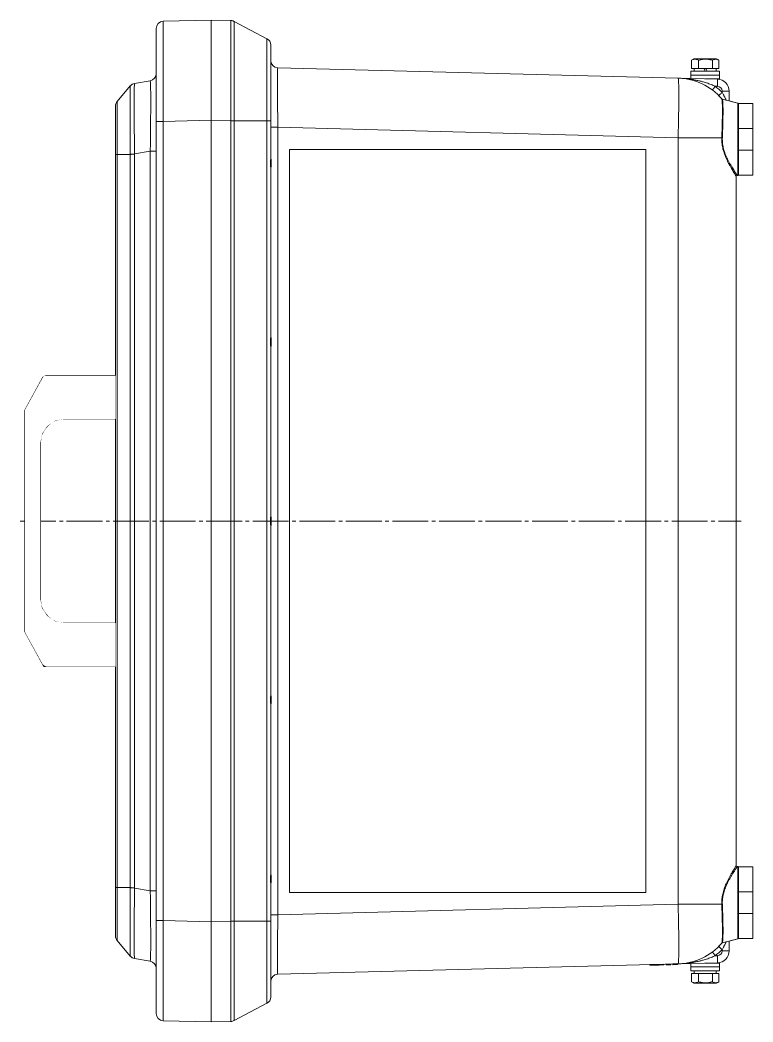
# Model space of a CAD drawing. Header units: millimetres. Extents: x -922 to 949, y -705 to 942.
# Drawn here: x -578.4 to -271.4, y -210 to 210 of the extents above; entities that cross this region are included whole.
import ezdxf

# ---------------------------------------------------------------- set-up
doc = ezdxf.new("R2010")
doc.units = ezdxf.units.MM
for name, pattern in [('K5LT_AUXILIARY', [0]), ('K5LT_AXLED', [19.5, 15, -1.5, 1.5, -1.5]), ('K5LT_THIN', [0])]:
    doc.linetypes.add(name, pattern=pattern)

# ---------------------------------------------------------------- blocks, each defined once
blk = doc.blocks.new('U6')
at = {"color": 232, "linetype": 'K5LT_AUXILIARY', "lineweight": 18, "true_color": 0xc52b79}
for p, q in [((-465.48, 155.72), (-465.48, -155.75)), ((-316.33, 155.72), (-465.48, 155.72)), ((-316.33, -155.75), (-316.33, 155.72)), ((-316.33, -155.75), (-465.48, -155.75))]:
    blk.add_line(p, q, dxfattribs=at)
blk = doc.blocks.new('U5')
at = {"color": 7, "linetype": 'K5LT_THIN', "lineweight": 18}
for p, q in [((-498.4, 210), (-518.48, 209.47)), ((-498.4, 210), (-498.4, 168.01)), ((-498.4, 168.01), (-498.4, 210)), ((-498.4, 210), (-490.1, 209.78)), ((-521.4, 167.49), (-521.4, 206.48)), ((-488.78, 209.44), (-475.01, 202.19)), ((-473.4, 199.53), (-473.4, 193.03)), ((-473.4, 199.53), (-473.4, 167.74)), ((-297.09, 193.19), (-296.15, 193.74)), ((-286.65, 193.74), (-296.15, 193.74)), ((-285.71, 193.19), (-286.65, 193.74)), ((-473.4, 193.03), (-473.4, 174.85)), ((-470.48, 190.03), (-302.75, 185.64)), ((-297.18, 189.74), (-297.18, 193.15)), ((-297.18, 189.74), (-294.16, 189.74)), ((-296.05, 189.74), (-296.05, 188.54)), ((-294.16, 189.74), (-294.16, 193.15)), ((-294.16, 189.74), (-288.39, 189.74)), ((-291.01, 189.49), (-291.86, 189.49)), ((-288.39, 189.74), (-288.39, 193.15)), ((-288.39, 189.74), (-285.63, 189.74)), ((-286.75, 189.74), (-286.75, 188.54)), ((-285.63, 189.74), (-285.63, 193.15)), ((-302.75, 185.64), (-286.27, 185.21)), ((-302.35, 185.62), (-302.36, 185.63)), ((-302.35, 185.62), (-302.36, 185.63)), ((-302.33, 185.62), (-302.33, 185.62)), ((-302.33, 185.62), (-302.33, 185.62)), ((-297.4, 188.54), (-297.4, 186.94)), ((-291.25, 188.54), (-297.4, 188.54)), ((-291.25, 186.94), (-297.4, 186.94)), ((-291.25, 186.94), (-297.4, 186.94)), ((-297.4, 186.94), (-297.4, 185.5)), ((-285.4, 188.54), (-291.25, 188.54)), ((-285.4, 186.94), (-291.25, 186.94)), ((-285.4, 186.94), (-291.25, 186.94)), ((-285.4, 185.34), (-291.22, 185.34)), ((-288.95, 185.34), (-288.95, 185.28)), ((-288.4, 185.34), (-288.4, 185.26)), ((-285.4, 188.54), (-285.4, 186.94)), ((-285.4, 186.94), (-285.4, 185.34)), ((-537.7, 175.84), (-532.21, 182.38)), ((-532.21, 182.38), (-532.64, 181.87)), ((-532.21, 182.38), (-532.21, 182.38)), ((-532.21, 182.38), (-532.21, 182.38)), ((-532.21, 182.38), (-532.21, 182.38)), ((-523.88, 184.56), (-530.44, 183.41)), ((-287.24, 182.23), (-286.27, 182.21)), ((-284.47, 176.97), (-284.46, 176.96)), ((-284.47, 176.97), (-284.46, 176.96)), ((-284.47, 176.97), (-284.47, 176.97)), ((-284.47, 176.97), (-284.47, 176.97)), ((-284.47, 176.97), (-284.46, 176.96)), ((-284.33, 180.21), (-284.33, 179.7)), ((-284.33, 180.21), (-281.4, 180.21)), ((-284.23, 176.83), (-277.78, 175.1)), ((-284.23, 176.83), (-284.22, 176.81)), ((-281.4, 180.21), (-281.4, 176.07)), ((-538.4, 153.61), (-538.4, 173.91)), ((-537.7, 175.84), (-537.7, 175.84)), ((-281.4, 176.07), (-277.78, 175.1)), ((-277.78, 175.1), (-277.78, 144.9)), ((-277.4, 175), (-277.4, 164.5)), ((-277.4, 175), (-271.4, 175)), ((-271.4, 175), (-271.4, 164.5)), ((-498.4, 168.01), (-518.48, 167.49)), ((-498.4, -168.01), (-498.4, 168.01)), ((-498.4, 168.01), (-498.4, -168.01)), ((-498.4, 168.01), (-490.1, 167.8)), ((-518.48, 167.49), (-521.4, 167.49)), ((-521.4, -167.49), (-521.4, 167.49)), ((-518.48, -167.49), (-518.48, 167.49)), ((-490.1, 167.8), (-490.1, -167.8)), ((-488.78, 167.78), (-488.78, -167.78)), ((-475.01, 167.78), (-488.78, 167.78)), ((-475.01, 167.78), (-475.01, -167.78)), ((-473.4, 167.74), (-473.4, 152.25)), ((-473.4, 165.04), (-470.48, 165.04)), ((-470.48, 165.04), (-302.75, 160.65)), ((-470.48, 165.04), (-470.48, -165.04)), ((-277.4, 164.5), (-271.4, 164.5)), ((-277.4, 164.5), (-277.4, 155.5)), ((-271.4, 155.5), (-271.4, 164.5)), ((-284.47, 160.65), (-302.75, 160.65)), ((-302.75, 160.65), (-302.75, -160.65)), ((-277.4, 155.5), (-271.4, 155.5)), ((-277.4, 155.5), (-277.4, 145)), ((-271.4, 155.5), (-271.4, 145)), ((-538.4, -153.61), (-538.4, 153.61)), ((-532.21, 153.67), (-537.7, 153.67)), ((-537.7, 153.67), (-537.7, 153.67)), ((-537.7, -153.67), (-537.7, 153.67)), ((-532.21, -153.67), (-532.21, 153.67)), ((-523.88, 155.02), (-530.44, 153.86)), ((-530.44, -153.86), (-530.44, 153.86)), ((-521.4, 155.02), (-523.88, 155.02)), ((-523.88, -155.02), (-523.88, 155.02)), ((-473.4, 154.19), (-473.4, 152.95)), ((-473.4, 147.75), (-473.4, 77.25)), ((-473.4, 147.05), (-473.4, 145.81)), ((-278.4, 144.36), (-278.4, -144.36)), ((-278.4, 144.35), (-278.4, 144.36)), ((-278.4, 144.35), (-278.4, 144.36)), ((-278.03, 144.83), (-277.78, 144.9)), ((-278.03, 144.83), (-277.78, 144.9)), ((-278.03, 144.84), (-278.03, 144.83)), ((-277.4, 145), (-271.4, 145)), ((-473.4, 79.19), (-473.4, 77.95)), ((-473.4, 72.75), (-473.4, 2.25)), ((-473.4, 72.05), (-473.4, 70.81)), ((-568.97, 59.97), (-576.4, 46.48)), ((-567.22, 59), (-574.4, 45.97)), ((-567.22, 59), (-568.97, 59.97)), ((-567.22, 61), (-567.22, 59)), ((-538.4, 61), (-567.22, 61)), ((-538.4, 59), (-567.22, 59)), ((-538.4, 61), (-538.4, 59)), ((-538.4, 44.79), (-538.4, 59)), ((-576.4, 46.48), (-574.4, 45.97)), ((-576.4, 46.48), (-576.4, -46.48)), ((-574.4, 45.97), (-574.4, -45.97)), ((-559.9, 42.79), (-559.9, 44.79)), ((-559.9, 44.79), (-538.4, 44.79)), ((-559.9, 42.79), (-538.4, 42.79)), ((-538.4, 44.79), (-538.4, 42.79)), ((-571.9, -32.79), (-571.9, 32.79)), ((-569.9, 32.79), (-571.9, 32.79)), ((-569.9, -32.79), (-569.9, 32.79)), ((-473.4, 4.19), (-473.4, 2.95)), ((-473.4, -2.25), (-473.4, -72.75)), ((-473.4, -2.95), (-473.4, -4.19)), ((-569.9, -32.79), (-571.9, -32.79)), ((-576.4, -46.48), (-574.4, -45.97)), ((-574.4, -45.97), (-567.22, -59)), ((-538.4, -42.79), (-559.9, -42.79)), ((-559.9, -42.79), (-559.9, -44.79)), ((-538.4, -44.79), (-559.9, -44.79)), ((-538.4, -42.79), (-538.4, -44.79)), ((-538.4, -59), (-538.4, -44.79)), ((-576.4, -46.48), (-568.4, -61)), ((-568.4, -61), (-567.22, -59)), ((-568.4, -61), (-538.4, -61)), ((-567.22, -59), (-538.4, -59)), ((-538.4, -59), (-538.4, -61)), ((-473.4, -70.81), (-473.4, -72.05)), ((-473.4, -77.25), (-473.4, -147.75)), ((-473.4, -77.95), (-473.4, -79.19)), ((-473.4, -145.81), (-473.4, -147.05)), ((-278.4, -144.36), (-278.4, -144.35)), ((-278.4, -144.36), (-278.4, -144.35)), ((-278.03, -144.83), (-277.78, -144.9)), ((-278.03, -144.83), (-277.78, -144.9)), ((-278.03, -144.83), (-278.03, -144.84)), ((-277.78, -144.9), (-277.78, -175.1)), ((-277.4, -145), (-277.4, -155.5)), ((-277.4, -145), (-271.4, -145)), ((-271.4, -145), (-271.4, -155.5)), ((-538.4, -173.91), (-538.4, -153.61)), ((-537.7, -153.67), (-532.21, -153.67)), ((-537.7, -153.67), (-537.7, -153.67)), ((-523.88, -155.02), (-530.44, -153.86)), ((-521.4, -155.02), (-523.88, -155.02)), ((-473.4, -152.25), (-473.4, -167.71)), ((-473.4, -152.95), (-473.4, -154.19)), ((-277.4, -155.5), (-271.4, -155.5)), ((-277.4, -155.5), (-277.4, -164.5)), ((-271.4, -164.5), (-271.4, -155.5)), ((-470.48, -165.04), (-302.75, -160.65)), ((-302.75, -160.65), (-284.47, -160.65)), ((-521.4, -206.48), (-521.4, -167.49)), ((-521.4, -167.49), (-518.48, -167.49)), ((-498.4, -168.01), (-518.48, -167.49)), ((-498.4, -168.01), (-490.1, -167.8)), ((-488.78, -167.78), (-475.01, -167.78)), ((-473.4, -165.04), (-470.48, -165.04)), ((-473.4, -167.71), (-473.4, -199.53)), ((-277.4, -164.5), (-271.4, -164.5)), ((-277.4, -164.5), (-277.4, -175)), ((-271.4, -164.5), (-271.4, -175)), ((-498.4, -168.01), (-498.4, -210)), ((-498.4, -210), (-498.4, -168.01)), ((-532.21, -182.38), (-537.7, -175.84)), ((-537.7, -175.84), (-537.7, -175.84)), ((-473.4, -174.85), (-473.4, -193.03)), ((-284.23, -176.83), (-277.78, -175.1)), ((-281.4, -176.07), (-277.78, -175.1)), ((-281.4, -176.07), (-281.4, -180.21)), ((-277.4, -175), (-271.4, -175)), ((-284.33, -179.7), (-284.33, -180.21)), ((-284.33, -180.21), (-281.4, -180.21)), ((-284.22, -176.81), (-284.23, -176.83)), ((-523.88, -184.56), (-530.44, -183.41)), ((-287.24, -182.23), (-286.27, -182.21)), ((-470.48, -190.03), (-302.75, -185.64)), ((-310.76, -185.85), (-314.65, -185.95)), ((-314.65, -185.95), (-314.64, -186.25)), ((-310.75, -186.15), (-314.64, -186.25)), ((-308.76, -185.8), (-310.76, -185.85)), ((-310.76, -185.85), (-310.75, -186.15)), ((-308.75, -186.1), (-310.75, -186.15)), ((-308.76, -185.8), (-308.75, -186.1)), ((-305.76, -185.72), (-307.76, -185.77)), ((-307.76, -185.77), (-307.75, -186.07)), ((-305.75, -186.02), (-307.75, -186.07)), ((-305.76, -185.72), (-305.75, -186.02)), ((-302.96, -185.64), (-304.96, -185.7)), ((-304.96, -185.7), (-304.95, -186)), ((-302.95, -185.94), (-304.95, -186)), ((-302.96, -185.64), (-302.95, -185.94)), ((-302.75, -185.64), (-286.27, -185.21)), ((-302.35, -185.62), (-302.36, -185.63)), ((-302.35, -185.62), (-302.36, -185.63)), ((-302.33, -185.62), (-302.33, -185.62)), ((-302.33, -185.62), (-302.33, -185.62)), ((-297.4, -186.94), (-297.4, -185.5)), ((-297.4, -188.54), (-297.4, -186.94)), ((-297.4, -186.94), (-285.4, -186.94)), ((-297.4, -186.94), (-285.4, -186.94)), ((-297.4, -188.54), (-285.4, -188.54)), ((-296.05, -189.74), (-296.05, -188.54)), ((-291.4, -185.34), (-285.4, -185.34)), ((-288.95, -185.34), (-288.95, -185.28)), ((-288.4, -185.34), (-288.4, -185.26)), ((-286.75, -189.74), (-286.75, -188.54)), ((-285.4, -186.94), (-285.4, -185.34)), ((-285.4, -188.54), (-285.4, -186.94)), ((-473.4, -193.03), (-473.4, -199.53)), ((-472.61, -191), (-472.61, -191)), ((-472.61, -191), (-472.61, -191)), ((-472.61, -191), (-472.61, -191)), ((-472.61, -191), (-472.61, -191)), ((-294.16, -189.74), (-297.18, -189.74)), ((-297.18, -189.74), (-297.18, -193.15)), ((-297.09, -193.2), (-296.15, -193.74)), ((-288.39, -189.74), (-294.16, -189.74)), ((-294.16, -189.74), (-294.16, -193.15)), ((-288.39, -189.74), (-288.39, -193.15)), ((-285.63, -189.74), (-288.39, -189.74)), ((-285.71, -193.2), (-286.65, -193.74)), ((-285.63, -189.74), (-285.63, -193.15)), ((-296.15, -193.74), (-286.65, -193.74)), ((-475.01, -202.19), (-488.78, -209.44)), ((-498.4, -210), (-518.48, -209.47)), ((-498.4, -210), (-490.1, -209.78))]:
    blk.add_line(p, q, dxfattribs=at)
at = {"color": 30, "linetype": 'K5LT_AXLED', "lineweight": 18, "true_color": 0xff8000}
blk.add_line((-578.4, 0), (-276.4, 0), dxfattribs=at)
at = {"color": 7, "linetype": 'K5LT_THIN', "lineweight": 18}
for centre, radius, start, end in [((-518.4, 206.48), 3, 91.5, 180), ((-490.18, 206.78), 3, 62.2396, 88.5), ((-490.18, 206.78), 3, 62.2376, 79.1691), ((-476.4, 199.53), 3, 0, 62.2396), ((-476.4, 199.53), 3, 0, 12.5892), ((-470.4, 193.03), 3, 180, 268.5), ((-470.4, 193.03), 3, 180.0009, 268.4991), ((-470.4, 193.03), 3, 180, 187.6274), ((-294.77, 189.16), 4.66, 120.0079, 121.1812), ((-288.04, 189.16), 4.66, 58.8188, 59.9921), ((-524.4, 187.52), 3, 280, 0), ((-303.4, 160.65), 25, 40.7638, 88.5), ((-303.4, 160.65), 25, 87.5389, 88.5), ((-286.4, 180.21), 5, 0, 88.5), ((-529.91, 180.45), 3, 100, 140), ((-529.91, 180.45), 3, 114.6811, 140.0234), ((-529.91, 180.45), 3, 139.9947, 140.0209), ((-303.46, 160.65), 27, 44.8828, 53.0816), ((-286.33, 180.21), 2, 0, 88.5), ((-284.1, 177.31), 0.5, 220.8106, 255), ((-535.4, 173.91), 3, 140, 180), ((-277.9, 174.62), 0.5, 0, 75), ((-277.9, 174.62), 0.5, 0, 75), ((-277.9, 144.35), 0.5, 105, 180), ((-277.9, 145.38), 0.5, 285, 0), ((-277.9, 145.38), 0.5, 285, 0), ((-567.22, 59), 2, 90, 151.1435), ((-559.9, 32.79), 12, 90, 180), ((-559.9, 32.79), 10, 90, 180), ((-559.9, -32.79), 12, 180, 270), ((-559.9, -32.79), 10, 180, 270), ((-277.9, -144.35), 0.5, 180, 255), ((-277.9, -145.38), 0.5, 0, 75), ((-277.9, -145.38), 0.5, 0, 75), ((-535.4, -173.91), 3, 180, 220), ((-277.9, -174.62), 0.5, 285, 0), ((-277.9, -174.62), 0.5, 285, 0), ((-303.4, -160.65), 25, 271.5, 319.2362), ((-303.46, -160.65), 27, 306.9184, 315.1172), ((-286.4, -180.21), 5, 271.5, 0), ((-286.33, -180.21), 2, 271.5, 0), ((-284.1, -177.31), 0.5, 105, 139.1894), ((-529.91, -180.45), 3, 220, 260), ((-529.91, -180.45), 3, 219.9791, 245.0186), ((-529.91, -180.45), 3, 220.0034, 245.0189), ((-524.4, -187.52), 3, 0, 80), ((-303.4, -160.65), 25, 272.3902, 272.4611), ((-470.4, -193.03), 3, 91.4991, 180.0009), ((-470.4, -193.03), 3, 91.5, 180), ((-470.4, -193.03), 3, 91.5009, 176.1232), ((-470.4, -193.03), 3, 156.0509, 180), ((-294.77, -189.17), 4.66, 238.8188, 239.9921), ((-288.04, -189.17), 4.66, 300.0079, 301.1812), ((-476.4, -199.53), 3, 297.7604, 0), ((-476.4, -199.53), 3, 347.4108, 0), ((-518.4, -206.48), 3, 180, 268.5), ((-490.18, -206.78), 3, 271.5, 297.7604), ((-490.18, -206.78), 3, 297.7278, 297.7604)]:
    blk.add_arc(centre, radius, start, end, dxfattribs=at)
for centre, major_axis, ratio, start_param, end_param in [((-518.4, 167.46), (0.08, -42.01), 0.001868, 3.141638, 4.711749), ((-470.4, 165.02), (0.08, -25.01), 0.003137, 3.141501, 4.711612), ((-291.4, 187.91), (4.65, -12.78), 0.008414, -4.666275, -4.571875), ((-291.4, 190.36), (3.05, -8.38), 0.008414, 1.347823, 1.492723), ((-291.4, 190.36), (4.65, -12.78), 0.008414, 1.424159, 1.51856), ((-303.4, 160.65), (0.65, 24.99), 0.026168, 4.713074, 6.283185), ((-286.35, 182.21), (0.08, 3), 0.026168, 4.713074, 6.283185), ((-524.4, 154.01), (-0.52, -30.55), 0.016488, 1.604154, 3.144792), ((-277.9, 144.36), (-0.5, 0), 0.999145, 4.974188, 6.283185), ((-277.9, 144.36), (-0.5, 0), 0.999145, 6.283171, 6.283185), ((-277.9, -144.36), (-0.5, 0), 0.999145, 0, 0.000015), ((-277.9, -144.36), (-0.5, 0), 0.999145, 0, 0.000015), ((-277.9, -144.36), (-0.5, 0), 0.999145, 0.000015, 1.308997), ((-524.4, -154.01), (-0.52, 30.55), 0.016488, 3.138394, 4.679032), ((-303.4, -160.65), (-0.65, 24.99), 0.026168, 3.141593, 4.711704), ((-518.4, -167.46), (0.08, 42.01), 0.001868, 1.571436, 3.141547), ((-470.4, -165.02), (0.08, 25.01), 0.003137, 1.571574, 3.141683), ((-286.35, -182.21), (-0.08, 3), 0.026168, 3.141593, 4.711704)]:
    blk.add_ellipse(centre, major_axis=major_axis, ratio=ratio, start_param=start_param, end_param=end_param, dxfattribs=at)
for points, knots in [([(-490.1, 209.78), (-490.1, 209.78), (-490.1, 209.53), (-490.09, 208.53), (-490.09, 207.09), (-490.09, 205.22), (-490.09, 202.86), (-490.09, 200.06), (-490.09, 196.86), (-490.09, 193.31), (-490.09, 189.44), (-490.09, 185.3), (-490.09, 180.97), (-490.09, 176.55), (-490.1, 172.15), (-490.1, 169.23), (-490.1, 167.8)], [0, 0, 0, 0, 1.491154, 2.790701, 3.944874, 5.127546, 6.3426, 7.54272, 8.745978, 9.948088, 11.150935, 12.352946, 13.563126, 14.740931, 15.889423, 17, 17, 17, 17]), ([(-488.78, 209.44), (-488.78, 209.44), (-488.78, 209.2), (-488.78, 208.23), (-488.78, 206.83), (-488.78, 205), (-488.78, 202.68), (-488.78, 199.91), (-488.78, 196.77), (-488.78, 193.27), (-488.78, 189.45), (-488.78, 185.36), (-488.78, 181.08), (-488.78, 176.68), (-488.78, 172.25), (-488.78, 169.26), (-488.78, 167.78)], [0, 0, 0, 0, 1.464793, 2.743647, 3.89252, 5.073023, 6.29356, 7.491446, 8.69167, 9.889752, 11.090578, 12.293108, 13.504145, 14.672355, 15.841216, 17, 17, 17, 17]), ([(-475.01, 202.19), (-475.01, 202.18), (-475, 202.16), (-475, 202.13), (-475, 202.1), (-475, 202.06), (-475, 202.02), (-475, 201.98), (-475, 201.92), (-475, 201.86), (-475, 201.78), (-475, 201.67), (-475, 201.51), (-475, 201.26), (-474.99, 200.85), (-474.99, 200.22), (-474.99, 199.33), (-474.99, 198.29), (-474.99, 197.13), (-474.99, 195.75), (-474.98, 193.97), (-474.98, 191.7), (-474.98, 189.07), (-474.99, 186.24), (-474.99, 183.38), (-474.99, 180.59), (-474.99, 178), (-475, 175.66), (-475, 173.59), (-475, 171.7), (-475, 170.06), (-475, 168.73), (-475.01, 168.03), (-475.01, 167.78)], [0, 0, 0, 0, 0.368594, 0.768672, 1.178826, 1.578789, 1.922383, 2.222305, 2.508038, 2.794273, 3.122063, 3.524345, 4.060564, 4.784624, 5.774502, 7.185203, 8.771067, 10.358214, 11.750948, 13.221495, 15.111085, 17.262068, 19.551159, 21.7191, 23.833627, 25.774483, 27.513445, 29.045691, 30.352102, 31.525287, 32.641233, 33.497006, 34, 34, 34, 34]), ([(-294.16, 193.15), (-294.36, 193.26), (-294.65, 193.39), (-295.02, 193.51), (-295.24, 193.56), (-295.43, 193.58), (-295.62, 193.59), (-295.82, 193.59), (-296.04, 193.57), (-296.31, 193.51), (-296.69, 193.39), (-296.98, 193.25), (-297.18, 193.15)], [0, 0, 0, 0, 2.66649, 3.810425, 4.700444, 5.503844, 6.294351, 7.038845, 8.091005, 9.12096, 10.454936, 13, 13, 13, 13]), ([(-288.39, 193.15), (-288.64, 193.22), (-289.03, 193.32), (-289.59, 193.44), (-290.03, 193.51), (-290.45, 193.56), (-290.82, 193.58), (-291.17, 193.59), (-291.51, 193.59), (-291.88, 193.57), (-292.35, 193.53), (-293.13, 193.42), (-293.75, 193.27), (-294.16, 193.15)], [0, 0, 0, 0, 1.896477, 2.871604, 4.103535, 5.062016, 5.927217, 6.778532, 7.580294, 8.339144, 9.455768, 10.905857, 14, 14, 14, 14]), ([(-285.71, 193.19), (-285.85, 193.27), (-286.09, 193.39), (-286.39, 193.5), (-286.6, 193.55), (-286.77, 193.58), (-286.93, 193.59), (-287.12, 193.59), (-287.32, 193.57), (-287.56, 193.52), (-287.92, 193.4), (-288.2, 193.26), (-288.39, 193.15)], [0, 0, 0, 0, 2.06608, 3.469145, 4.386236, 5.164667, 5.945062, 6.692878, 7.771513, 8.841334, 10.250222, 13, 13, 13, 13]), ([(-287.24, 182.23), (-287.5, 182.36), (-288.07, 182.6), (-288.94, 182.96), (-289.88, 183.31), (-290.87, 183.65), (-291.96, 183.99), (-293.17, 184.32), (-294.52, 184.65), (-296.01, 184.95), (-297.64, 185.22), (-299.35, 185.43), (-301.07, 185.57), (-302.2, 185.62), (-302.75, 185.64)], [0, 0, 0, 0, 0.821923, 1.73424, 2.635546, 3.636758, 4.658643, 5.856767, 7.146175, 8.568204, 10.124771, 11.792836, 13.436605, 15, 15, 15, 15]), ([(-532.21, 153.67), (-532.22, 154.86), (-532.22, 157.09), (-532.23, 160.2), (-532.23, 163.03), (-532.24, 165.76), (-532.24, 168.44), (-532.25, 170.98), (-532.25, 173.32), (-532.25, 175.43), (-532.25, 177.3), (-532.24, 178.91), (-532.24, 180.24), (-532.23, 181.27), (-532.22, 181.95), (-532.22, 182.3), (-532.22, 182.38), (-532.21, 182.38)], [0, 0, 0, 0, 1.423587, 2.664843, 3.780862, 4.951854, 6.175091, 7.398696, 8.614383, 9.825092, 11.037852, 12.259813, 13.495425, 14.735997, 15.967804, 17.056992, 18, 18, 18, 18]), ([(-530.44, 153.86), (-530.45, 155.16), (-530.48, 157.6), (-530.52, 161), (-530.55, 164.05), (-530.58, 166.92), (-530.6, 169.69), (-530.61, 172.28), (-530.61, 174.65), (-530.61, 176.78), (-530.6, 178.65), (-530.58, 180.24), (-530.56, 181.49), (-530.53, 182.39), (-530.5, 182.98), (-530.47, 183.33), (-530.45, 183.41), (-530.44, 183.41)], [0, 0, 0, 0, 1.516428, 2.838508, 4.015016, 5.22216, 6.462243, 7.686767, 8.910863, 10.133431, 11.357322, 12.583781, 13.811572, 14.946786, 15.991193, 16.978671, 18, 18, 18, 18]), ([(-288.39, 180.63), (-288.39, 180.64), (-288.38, 180.65), (-288.34, 180.72), (-288.28, 180.8), (-288.2, 180.92), (-288.1, 181.06), (-287.99, 181.22), (-287.86, 181.4), (-287.62, 181.72), (-287.4, 182.01), (-287.24, 182.23)], [0, 0, 0, 0, 1.327806, 2.482877, 3.512832, 4.57362, 5.668807, 6.734251, 7.797318, 8.82664, 12, 12, 12, 12]), ([(-285.69, 178.29), (-285.69, 178.29), (-285.68, 178.31), (-285.63, 178.36), (-285.56, 178.44), (-285.47, 178.54), (-285.35, 178.66), (-285.21, 178.81), (-285.06, 178.96), (-284.91, 179.11), (-284.77, 179.26), (-284.64, 179.38), (-284.54, 179.49), (-284.46, 179.57), (-284.39, 179.64), (-284.35, 179.68), (-284.33, 179.7)], [0, 0, 0, 0, 1.879559, 3.515198, 4.973376, 6.471575, 8.012526, 9.516331, 11.003952, 12.354765, 13.582207, 14.582968, 15.391102, 16.020273, 16.528625, 17, 17, 17, 17]), ([(-284.47, 176.97), (-284.44, 176.93), (-284.38, 176.77), (-284.32, 176.3), (-284.27, 175.67), (-284.23, 174.88), (-284.21, 173.89), (-284.19, 172.72), (-284.19, 171.39), (-284.21, 169.92), (-284.23, 168.34), (-284.27, 166.65), (-284.32, 164.86), (-284.37, 163.13), (-284.43, 161.7), (-284.46, 160.93), (-284.47, 160.65)], [0, 0, 0, 0, 1.502916, 2.824233, 4.008633, 5.228313, 6.507694, 7.766496, 9.036986, 10.300091, 11.5828, 12.836954, 14.090942, 15.442102, 16.425958, 17, 17, 17, 17]), ([(-284.33, 179.7), (-284.22, 179.53), (-284.03, 179.2), (-283.77, 178.73), (-283.54, 178.29), (-283.32, 177.86), (-283.1, 177.41), (-282.91, 176.99), (-282.76, 176.65), (-282.68, 176.47), (-282.65, 176.41)], [0, 0, 0, 0, 1.79575, 3.358002, 4.753847, 6.173688, 7.617526, 9.208218, 10.335709, 11, 11, 11, 11]), ([(-284.22, 176.81), (-284.19, 176.78), (-284.13, 176.62), (-284.06, 176.14), (-284.01, 175.49), (-283.98, 174.68), (-283.95, 173.67), (-283.94, 172.51), (-283.94, 171.18), (-283.95, 169.72), (-283.98, 168.14), (-284.02, 166.47), (-284.07, 164.69), (-284.12, 163), (-284.18, 161.63), (-284.21, 160.9), (-284.22, 160.63)], [0, 0, 0, 0, 1.518383, 2.885391, 4.094631, 5.35122, 6.608408, 7.873357, 9.137197, 10.402368, 11.667748, 12.934854, 14.180524, 15.518806, 16.451018, 17, 17, 17, 17]), ([(-537.7, 153.67), (-537.7, 153.85), (-537.71, 154.19), (-537.71, 154.66), (-537.71, 155.07), (-537.71, 155.45), (-537.72, 155.86), (-537.72, 156.41), (-537.72, 157.14), (-537.73, 158.09), (-537.74, 159.35), (-537.75, 160.95), (-537.75, 162.86), (-537.76, 164.89), (-537.77, 166.88), (-537.77, 168.71), (-537.77, 170.34), (-537.76, 171.73), (-537.76, 173.16), (-537.75, 174.16), (-537.74, 174.81), (-537.73, 175.11), (-537.73, 175.32), (-537.72, 175.47), (-537.72, 175.58), (-537.71, 175.66), (-537.71, 175.72), (-537.71, 175.75), (-537.71, 175.77), (-537.71, 175.79), (-537.71, 175.81), (-537.7, 175.82), (-537.7, 175.83), (-537.7, 175.84), (-537.7, 175.84)], [0, 0, 0, 0, 0.556191, 1.048313, 1.469277, 1.819084, 2.198976, 2.745507, 3.498164, 4.471514, 5.738565, 7.467692, 9.640751, 12.072437, 14.540559, 17.012503, 19.450467, 21.803086, 23.999517, 27.6914, 29.105041, 30.203713, 31.083081, 31.820697, 32.530077, 33.088739, 33.540831, 33.848126, 34.108788, 34.322818, 34.523531, 34.735244, 34.897733, 35, 35, 35, 35]), ([(-490.1, 167.8), (-489.84, 167.79), (-489.47, 167.79), (-489.04, 167.78), (-488.86, 167.78), (-488.78, 167.78)], [0, 0, 0, 0, 3.438848, 4.772181, 6, 6, 6, 6]), ([(-473.4, 167.74), (-473.4, 167.75), (-473.43, 167.75), (-473.52, 167.76), (-473.65, 167.76), (-473.82, 167.77), (-474.03, 167.77), (-474.29, 167.77), (-474.56, 167.78), (-474.81, 167.78), (-474.95, 167.78), (-475.01, 167.78)], [0, 0, 0, 0, 1.71828, 3.216869, 4.554146, 5.926715, 7.335472, 8.734057, 10.178376, 11.271031, 12, 12, 12, 12]), ([(-284.47, 160.65), (-284.47, 160.58), (-284.48, 160.45), (-284.48, 160.24), (-284.48, 160), (-284.48, 159.63), (-284.46, 159.12), (-284.41, 158.46), (-284.32, 157.71), (-284.18, 156.84), (-283.96, 155.88), (-283.66, 154.81), (-283.29, 153.71), (-282.86, 152.61), (-282.38, 151.53), (-281.85, 150.44), (-281.29, 149.36), (-280.71, 148.31), (-280.15, 147.34), (-279.64, 146.5), (-279.22, 145.8), (-278.88, 145.25), (-278.64, 144.84), (-278.49, 144.57), (-278.42, 144.42), (-278.4, 144.37), (-278.4, 144.36)], [0, 0, 0, 0, 0.209026, 0.404381, 0.626958, 0.95758, 1.509706, 2.180834, 2.989785, 3.824706, 4.913167, 6.097588, 7.420784, 8.740658, 10.148119, 11.654539, 13.269392, 15.001032, 16.778154, 18.537727, 20.233023, 21.848073, 23.399071, 24.866431, 26.062244, 27, 27, 27, 27]), ([(-284.47, 160.65), (-284.45, 160.65), (-284.4, 160.64), (-284.32, 160.63), (-284.26, 160.63), (-284.22, 160.63)], [0, 0, 0, 0, 1.906994, 3.720983, 6, 6, 6, 6]), ([(-284.22, 160.63), (-284.24, 160.21), (-284.24, 159.38), (-284.13, 158.17), (-283.95, 157.03), (-283.69, 155.93), (-283.37, 154.86), (-282.97, 153.77), (-282.52, 152.69), (-282.01, 151.6), (-281.46, 150.54), (-280.86, 149.47), (-280.27, 148.47), (-279.7, 147.55), (-279.2, 146.76), (-278.79, 146.11), (-278.47, 145.61), (-278.23, 145.24), (-278.09, 145), (-278.04, 144.89), (-278.03, 144.85), (-278.03, 144.84)], [0, 0, 0, 0, 1.070157, 2.111342, 3.111611, 4.058481, 5.090293, 6.123562, 7.292925, 8.4389, 9.734586, 11.067538, 12.510262, 13.962947, 15.392255, 16.752755, 18.056442, 19.278287, 20.55599, 21.447008, 22, 22, 22, 22]), ([(-538.4, 153.61), (-538.4, 153.62), (-538.38, 153.63), (-538.29, 153.64), (-538.16, 153.65), (-538, 153.66), (-537.85, 153.67), (-537.74, 153.67), (-537.7, 153.67)], [0, 0, 0, 0, 2.013996, 3.765734, 5.328952, 6.906768, 8.15503, 9, 9, 9, 9]), ([(-530.44, 153.86), (-530.59, 153.85), (-530.88, 153.82), (-531.27, 153.78), (-531.6, 153.75), (-531.87, 153.72), (-532.08, 153.69), (-532.18, 153.68), (-532.21, 153.67)], [0, 0, 0, 0, 2.050391, 3.818228, 5.394999, 7.03845, 8.270614, 9, 9, 9, 9]), ([(-473.4, 147.75), (-473.4, 147.92), (-473.41, 148.19), (-473.43, 148.58), (-473.45, 148.87), (-473.46, 149.16), (-473.47, 149.48), (-473.48, 149.83), (-473.48, 150.15), (-473.47, 150.43), (-473.46, 150.7), (-473.45, 150.98), (-473.44, 151.3), (-473.42, 151.7), (-473.41, 152.02), (-473.4, 152.21), (-473.4, 152.25)], [0, 0, 0, 0, 2.108199, 3.359709, 4.5222, 5.327045, 6.575945, 8.004182, 9.107834, 9.952687, 11.042236, 12.021504, 13.0645, 14.641634, 16.537448, 17, 17, 17, 17]), ([(-473.4, 147.05), (-473.4, 147.19), (-473.39, 147.42), (-473.36, 147.72), (-473.32, 147.99), (-473.28, 148.3), (-473.23, 148.67), (-473.2, 148.97), (-473.18, 149.23), (-473.16, 149.46), (-473.15, 149.68), (-473.15, 149.89), (-473.15, 150.12), (-473.15, 150.38), (-473.17, 150.64), (-473.19, 150.93), (-473.22, 151.21), (-473.26, 151.57), (-473.31, 151.9), (-473.36, 152.28), (-473.39, 152.62), (-473.4, 152.86), (-473.4, 152.95)], [0, 0, 0, 0, 2.06967, 3.231299, 3.834951, 5.432249, 6.876322, 7.948502, 8.749311, 9.62765, 10.41982, 11.11999, 11.811377, 12.833562, 13.839852, 14.618015, 15.83911, 16.93823, 18.637568, 19.6233, 21.588593, 23, 23, 23, 23]), ([(-473.4, 72.75), (-473.4, 72.92), (-473.41, 73.19), (-473.43, 73.58), (-473.45, 73.87), (-473.46, 74.16), (-473.47, 74.48), (-473.48, 74.83), (-473.48, 75.15), (-473.47, 75.43), (-473.46, 75.7), (-473.45, 75.98), (-473.44, 76.3), (-473.42, 76.7), (-473.41, 77.02), (-473.4, 77.21), (-473.4, 77.25)], [0, 0, 0, 0, 2.108199, 3.359709, 4.5222, 5.327045, 6.575945, 8.004182, 9.107834, 9.952687, 11.042236, 12.021504, 13.0645, 14.641634, 16.537448, 17, 17, 17, 17]), ([(-473.4, 72.05), (-473.4, 72.19), (-473.39, 72.42), (-473.36, 72.72), (-473.32, 72.99), (-473.28, 73.3), (-473.23, 73.67), (-473.2, 73.97), (-473.18, 74.23), (-473.16, 74.46), (-473.15, 74.68), (-473.15, 74.89), (-473.15, 75.12), (-473.15, 75.38), (-473.17, 75.64), (-473.19, 75.93), (-473.22, 76.21), (-473.26, 76.57), (-473.31, 76.9), (-473.36, 77.28), (-473.39, 77.62), (-473.4, 77.86), (-473.4, 77.95)], [0, 0, 0, 0, 2.06967, 3.231299, 3.834951, 5.432249, 6.876322, 7.948502, 8.749311, 9.62765, 10.41982, 11.11999, 11.811377, 12.833562, 13.839852, 14.618015, 15.83911, 16.93823, 18.637568, 19.6233, 21.588593, 23, 23, 23, 23]), ([(-473.4, -2.25), (-473.4, -2.08), (-473.41, -1.81), (-473.43, -1.42), (-473.45, -1.13), (-473.46, -0.84), (-473.47, -0.52), (-473.48, -0.17), (-473.48, 0.15), (-473.47, 0.43), (-473.46, 0.7), (-473.45, 0.98), (-473.44, 1.3), (-473.42, 1.7), (-473.41, 2.02), (-473.4, 2.21), (-473.4, 2.25)], [0, 0, 0, 0, 2.108199, 3.359709, 4.5222, 5.327045, 6.575945, 8.004182, 9.107834, 9.952687, 11.042236, 12.021504, 13.0645, 14.641634, 16.537448, 17, 17, 17, 17]), ([(-473.4, -2.95), (-473.4, -2.81), (-473.39, -2.58), (-473.36, -2.28), (-473.32, -2.01), (-473.28, -1.7), (-473.23, -1.33), (-473.2, -1.03), (-473.18, -0.77), (-473.16, -0.54), (-473.15, -0.32), (-473.15, -0.11), (-473.15, 0.12), (-473.15, 0.38), (-473.17, 0.64), (-473.19, 0.93), (-473.22, 1.21), (-473.26, 1.57), (-473.31, 1.9), (-473.36, 2.28), (-473.39, 2.62), (-473.4, 2.86), (-473.4, 2.95)], [0, 0, 0, 0, 2.06967, 3.231299, 3.834951, 5.432249, 6.876322, 7.948502, 8.749311, 9.62765, 10.41982, 11.11999, 11.811377, 12.833562, 13.839852, 14.618015, 15.83911, 16.93823, 18.637568, 19.6233, 21.588593, 23, 23, 23, 23]), ([(-473.4, -77.25), (-473.4, -77.08), (-473.41, -76.81), (-473.43, -76.42), (-473.45, -76.13), (-473.46, -75.84), (-473.47, -75.52), (-473.48, -75.17), (-473.48, -74.85), (-473.47, -74.57), (-473.46, -74.3), (-473.45, -74.02), (-473.44, -73.7), (-473.42, -73.3), (-473.41, -72.98), (-473.4, -72.79), (-473.4, -72.75)], [0, 0, 0, 0, 2.108199, 3.359709, 4.5222, 5.327045, 6.575945, 8.004182, 9.107834, 9.952687, 11.042236, 12.021504, 13.0645, 14.641634, 16.537448, 17, 17, 17, 17]), ([(-473.4, -77.95), (-473.4, -77.81), (-473.39, -77.58), (-473.36, -77.28), (-473.32, -77.01), (-473.28, -76.7), (-473.23, -76.33), (-473.2, -76.03), (-473.18, -75.77), (-473.16, -75.54), (-473.15, -75.32), (-473.15, -75.11), (-473.15, -74.88), (-473.15, -74.62), (-473.17, -74.36), (-473.19, -74.07), (-473.22, -73.79), (-473.26, -73.43), (-473.31, -73.1), (-473.36, -72.72), (-473.39, -72.38), (-473.4, -72.14), (-473.4, -72.05)], [0, 0, 0, 0, 2.06967, 3.231299, 3.834951, 5.432249, 6.876322, 7.948502, 8.749311, 9.62765, 10.41982, 11.11999, 11.811377, 12.833562, 13.839852, 14.618015, 15.83911, 16.93823, 18.637568, 19.6233, 21.588593, 23, 23, 23, 23]), ([(-278.4, -144.36), (-278.4, -144.39), (-278.46, -144.52), (-278.67, -144.9), (-278.98, -145.42), (-279.37, -146.05), (-279.83, -146.81), (-280.35, -147.7), (-280.93, -148.71), (-281.52, -149.8), (-282.09, -150.91), (-282.6, -152.01), (-283.05, -153.09), (-283.45, -154.18), (-283.8, -155.26), (-284.07, -156.34), (-284.27, -157.35), (-284.4, -158.27), (-284.46, -159.06), (-284.48, -159.68), (-284.48, -160.12), (-284.48, -160.39), (-284.47, -160.55), (-284.47, -160.62), (-284.47, -160.65)], [0, 0, 0, 0, 1.89646, 3.675512, 5.337156, 6.880927, 8.456231, 10.077873, 11.725447, 13.337663, 14.840352, 16.20386, 17.457481, 18.641585, 19.807869, 20.917055, 21.914607, 22.799349, 23.555519, 24.158638, 24.556762, 24.79557, 24.926002, 25, 25, 25, 25]), ([(-278.03, -144.84), (-278.03, -144.87), (-278.07, -144.97), (-278.24, -145.24), (-278.47, -145.62), (-278.78, -146.11), (-279.19, -146.73), (-279.68, -147.51), (-280.24, -148.42), (-280.84, -149.43), (-281.44, -150.5), (-281.99, -151.58), (-282.5, -152.65), (-282.94, -153.7), (-283.32, -154.74), (-283.65, -155.78), (-283.9, -156.83), (-284.08, -157.84), (-284.19, -158.8), (-284.24, -159.72), (-284.23, -160.33), (-284.22, -160.63)], [0, 0, 0, 0, 1.480965, 2.775866, 3.96075, 5.214266, 6.566778, 7.965007, 9.416227, 10.867978, 12.235126, 13.517809, 14.695053, 15.786242, 16.791375, 17.786432, 18.741633, 19.649662, 20.444127, 21.225134, 22, 22, 22, 22]), ([(-473.4, -152.25), (-473.4, -152.08), (-473.41, -151.81), (-473.43, -151.42), (-473.45, -151.13), (-473.46, -150.84), (-473.47, -150.52), (-473.48, -150.17), (-473.48, -149.85), (-473.47, -149.57), (-473.46, -149.3), (-473.45, -149.02), (-473.44, -148.7), (-473.42, -148.3), (-473.41, -147.98), (-473.4, -147.79), (-473.4, -147.75)], [0, 0, 0, 0, 2.108199, 3.359709, 4.5222, 5.327045, 6.575945, 8.004182, 9.107834, 9.952687, 11.042236, 12.021504, 13.0645, 14.641634, 16.537448, 17, 17, 17, 17]), ([(-473.4, -152.95), (-473.4, -152.81), (-473.39, -152.58), (-473.36, -152.28), (-473.32, -152.01), (-473.28, -151.7), (-473.23, -151.33), (-473.2, -151.03), (-473.18, -150.77), (-473.16, -150.54), (-473.15, -150.32), (-473.15, -150.11), (-473.15, -149.88), (-473.15, -149.62), (-473.17, -149.36), (-473.19, -149.07), (-473.22, -148.79), (-473.26, -148.43), (-473.31, -148.1), (-473.36, -147.72), (-473.39, -147.38), (-473.4, -147.14), (-473.4, -147.05)], [0, 0, 0, 0, 2.06967, 3.231299, 3.834951, 5.432249, 6.876322, 7.948502, 8.749311, 9.62765, 10.41982, 11.11999, 11.811377, 12.833562, 13.839852, 14.618015, 15.83911, 16.93823, 18.637568, 19.6233, 21.588593, 23, 23, 23, 23]), ([(-538.4, -153.61), (-538.4, -153.62), (-538.38, -153.63), (-538.29, -153.64), (-538.16, -153.65), (-538, -153.66), (-537.85, -153.67), (-537.74, -153.67), (-537.7, -153.67)], [0, 0, 0, 0, 2.014128, 3.765935, 5.329089, 6.906622, 8.154815, 9, 9, 9, 9]), ([(-537.7, -175.84), (-537.7, -175.82), (-537.71, -175.78), (-537.71, -175.72), (-537.71, -175.68), (-537.72, -175.62), (-537.72, -175.54), (-537.72, -175.4), (-537.73, -175.19), (-537.74, -174.85), (-537.75, -174.31), (-537.75, -173.48), (-537.76, -172.36), (-537.77, -170.98), (-537.77, -169.4), (-537.77, -167.67), (-537.76, -165.85), (-537.76, -164.03), (-537.75, -162.31), (-537.75, -160.76), (-537.74, -159.45), (-537.73, -158.38), (-537.73, -157.52), (-537.72, -156.77), (-537.72, -156.12), (-537.71, -155.57), (-537.71, -155.14), (-537.71, -154.8), (-537.71, -154.54), (-537.71, -154.32), (-537.71, -154.12), (-537.7, -153.94), (-537.7, -153.8), (-537.7, -153.71), (-537.7, -153.67)], [0, 0, 0, 0, 1.048313, 1.469277, 1.819084, 2.198976, 2.745507, 3.498164, 4.471514, 5.738565, 7.467692, 9.640751, 12.072437, 14.540559, 17.012503, 19.450467, 21.803086, 23.999517, 25.972279, 27.6914, 29.105041, 30.203713, 31.083081, 31.820697, 32.530077, 33.088739, 33.540831, 33.848126, 34.108788, 34.322818, 34.523531, 34.735244, 34.897733, 35, 35, 35, 35]), ([(-532.21, -182.38), (-532.22, -182.37), (-532.22, -182.22), (-532.23, -181.59), (-532.23, -180.69), (-532.24, -179.51), (-532.24, -178.03), (-532.25, -176.25), (-532.25, -174.23), (-532.25, -171.97), (-532.24, -169.5), (-532.24, -166.84), (-532.23, -164.04), (-532.23, -161.06), (-532.22, -158.19), (-532.22, -155.69), (-532.22, -154.27), (-532.21, -153.67)], [0, 0, 0, 0, 1.510416, 2.828105, 3.995526, 5.198183, 6.435612, 7.660961, 8.882905, 10.103484, 11.324081, 12.551069, 13.778097, 14.999042, 16.292345, 17.289621, 18, 18, 18, 18]), ([(-530.44, -153.86), (-530.59, -153.85), (-530.88, -153.82), (-531.27, -153.78), (-531.6, -153.75), (-531.87, -153.72), (-532.08, -153.69), (-532.18, -153.68), (-532.21, -153.67)], [0, 0, 0, 0, 2.049456, 3.816554, 5.393596, 7.037168, 8.27007, 9, 9, 9, 9]), ([(-530.44, -183.41), (-530.45, -183.41), (-530.48, -183.24), (-530.52, -182.59), (-530.55, -181.66), (-530.58, -180.45), (-530.6, -178.91), (-530.61, -177.07), (-530.61, -174.98), (-530.61, -172.64), (-530.6, -170.09), (-530.58, -167.35), (-530.56, -164.52), (-530.53, -161.73), (-530.5, -159.07), (-530.47, -156.46), (-530.45, -154.74), (-530.44, -153.86)], [0, 0, 0, 0, 1.516428, 2.838508, 4.015016, 5.22216, 6.462243, 7.686767, 8.910863, 10.133431, 11.357322, 12.583781, 13.811572, 14.946786, 15.991193, 16.978671, 18, 18, 18, 18]), ([(-284.47, -160.65), (-284.45, -160.65), (-284.4, -160.64), (-284.32, -160.63), (-284.26, -160.63), (-284.22, -160.63)], [0, 0, 0, 0, 1.919366, 3.758098, 6, 6, 6, 6]), ([(-284.47, -160.65), (-284.44, -161.37), (-284.39, -162.72), (-284.32, -164.59), (-284.28, -166.26), (-284.24, -167.85), (-284.21, -169.41), (-284.2, -170.9), (-284.19, -172.26), (-284.2, -173.49), (-284.22, -174.56), (-284.26, -175.45), (-284.31, -176.17), (-284.36, -176.64), (-284.42, -176.89), (-284.45, -176.95), (-284.47, -176.97)], [0, 0, 0, 0, 1.458272, 2.727157, 3.862252, 5.025689, 6.25629, 7.501973, 8.773924, 10.027205, 11.310804, 12.57443, 13.850698, 15.24769, 16.30629, 17, 17, 17, 17]), ([(-284.22, -160.63), (-284.19, -161.37), (-284.13, -162.79), (-284.06, -164.75), (-284.01, -166.52), (-283.98, -168.17), (-283.95, -169.74), (-283.94, -171.2), (-283.94, -172.52), (-283.95, -173.69), (-283.98, -174.69), (-284.02, -175.51), (-284.07, -176.16), (-284.12, -176.56), (-284.18, -176.75), (-284.21, -176.8), (-284.22, -176.81)], [0, 0, 0, 0, 1.518397, 2.885419, 4.094667, 5.351261, 6.608449, 7.873399, 9.137238, 10.402409, 11.667789, 12.934894, 14.180564, 15.518844, 16.451043, 17, 17, 17, 17]), ([(-490.1, -167.8), (-489.84, -167.79), (-489.47, -167.79), (-489.04, -167.78), (-488.86, -167.78), (-488.78, -167.78)], [0, 0, 0, 0, 3.438099, 4.771432, 6, 6, 6, 6]), ([(-490.1, -167.8), (-490.1, -169.73), (-490.1, -173.34), (-490.09, -178.35), (-490.09, -182.83), (-490.09, -187.03), (-490.09, -191.05), (-490.09, -194.81), (-490.09, -198.22), (-490.09, -201.25), (-490.09, -203.87), (-490.09, -206.06), (-490.09, -207.75), (-490.09, -208.94), (-490.1, -209.63), (-490.1, -209.78), (-490.1, -209.78)], [0, 0, 0, 0, 1.491154, 2.790701, 3.944874, 5.127546, 6.3426, 7.54272, 8.745978, 9.948088, 11.150935, 12.352946, 13.563126, 14.740931, 15.889423, 17, 17, 17, 17]), ([(-488.78, -167.78), (-488.78, -169.66), (-488.78, -173.18), (-488.78, -178.09), (-488.78, -182.51), (-488.78, -186.68), (-488.78, -190.68), (-488.78, -194.42), (-488.78, -197.81), (-488.78, -200.84), (-488.78, -203.45), (-488.78, -205.64), (-488.78, -207.34), (-488.78, -208.56), (-488.78, -209.28), (-488.78, -209.44), (-488.78, -209.44)], [0, 0, 0, 0, 1.464793, 2.743647, 3.89252, 5.073023, 6.29356, 7.491446, 8.69167, 9.889752, 11.090578, 12.293108, 13.504145, 14.672355, 15.841216, 17, 17, 17, 17]), ([(-473.4, -167.71), (-473.4, -167.71), (-473.43, -167.72), (-473.52, -167.74), (-473.65, -167.75), (-473.82, -167.76), (-474.03, -167.76), (-474.25, -167.77), (-474.49, -167.77), (-474.74, -167.78), (-474.91, -167.78), (-475.01, -167.78)], [0, 0, 0, 0, 1.719082, 3.218435, 4.555714, 5.928442, 7.330021, 8.587224, 9.722259, 10.821327, 12, 12, 12, 12]), ([(-475.01, -167.78), (-475.01, -167.97), (-475, -168.36), (-475, -168.96), (-475, -169.58), (-475, -170.18), (-475, -170.73), (-475, -171.23), (-475, -171.7), (-475, -172.18), (-475, -172.71), (-475, -173.37), (-475, -174.23), (-475, -175.4), (-474.99, -177), (-474.99, -179.01), (-474.99, -181.27), (-474.99, -183.45), (-474.99, -185.5), (-474.99, -187.6), (-474.98, -189.91), (-474.98, -192.37), (-474.98, -194.68), (-474.99, -196.7), (-474.99, -198.35), (-474.99, -199.63), (-474.99, -200.56), (-475, -201.21), (-475, -201.65), (-475, -201.94), (-475, -202.1), (-475, -202.16), (-475.01, -202.18), (-475.01, -202.19)], [0, 0, 0, 0, 0.368594, 0.768672, 1.178826, 1.578789, 1.922383, 2.222305, 2.508038, 2.794273, 3.122063, 3.524345, 4.060564, 4.784624, 5.774502, 7.185203, 8.771067, 10.358214, 11.750948, 13.221495, 15.111085, 17.262068, 19.551159, 21.7191, 23.833627, 25.774483, 27.513445, 29.045691, 30.352102, 31.525287, 32.641233, 33.497006, 34, 34, 34, 34]), ([(-285.69, -178.29), (-285.69, -178.29), (-285.68, -178.31), (-285.63, -178.36), (-285.56, -178.44), (-285.47, -178.54), (-285.35, -178.66), (-285.21, -178.81), (-285.05, -178.97), (-284.89, -179.14), (-284.65, -179.38), (-284.45, -179.57), (-284.33, -179.7)], [0, 0, 0, 0, 1.437303, 2.68807, 3.80318, 4.948761, 6.127535, 7.285004, 8.439777, 9.59365, 10.719238, 13, 13, 13, 13]), ([(-284.47, -176.97), (-284.45, -176.95), (-284.4, -176.9), (-284.32, -176.85), (-284.26, -176.82), (-284.22, -176.81)], [0, 0, 0, 0, 1.907137, 3.72141, 6, 6, 6, 6]), ([(-284.33, -179.7), (-284.22, -179.53), (-284.03, -179.2), (-283.77, -178.73), (-283.54, -178.29), (-283.32, -177.86), (-283.1, -177.41), (-282.91, -176.99), (-282.76, -176.65), (-282.68, -176.47), (-282.65, -176.41)], [0, 0, 0, 0, 1.79575, 3.358002, 4.753847, 6.173688, 7.617526, 9.208218, 10.335709, 11, 11, 11, 11]), ([(-287.24, -182.23), (-287.5, -182.36), (-288.07, -182.6), (-288.94, -182.96), (-289.88, -183.31), (-290.87, -183.65), (-291.96, -183.99), (-293.17, -184.32), (-294.52, -184.65), (-296.01, -184.95), (-297.64, -185.22), (-299.35, -185.43), (-301.07, -185.57), (-302.2, -185.62), (-302.75, -185.64)], [0, 0, 0, 0, 0.821923, 1.73424, 2.635546, 3.636758, 4.658643, 5.856767, 7.146175, 8.568204, 10.124771, 11.792836, 13.436605, 15, 15, 15, 15]), ([(-288.39, -180.63), (-288.39, -180.64), (-288.38, -180.65), (-288.34, -180.72), (-288.28, -180.8), (-288.2, -180.92), (-288.1, -181.06), (-287.99, -181.22), (-287.86, -181.4), (-287.62, -181.72), (-287.4, -182.01), (-287.24, -182.23)], [0, 0, 0, 0, 1.32784, 2.482928, 3.512854, 4.573632, 5.668577, 6.733619, 7.79599, 8.824845, 12, 12, 12, 12]), ([(-297.18, -193.15), (-296.97, -193.26), (-296.68, -193.4), (-296.32, -193.51), (-296.1, -193.56), (-295.9, -193.59), (-295.72, -193.6), (-295.52, -193.6), (-295.29, -193.57), (-295.03, -193.52), (-294.65, -193.4), (-294.35, -193.26), (-294.16, -193.15)], [0, 0, 0, 0, 2.66649, 3.810425, 4.700444, 5.503844, 6.294351, 7.038845, 8.091005, 9.12096, 10.454936, 13, 13, 13, 13]), ([(-294.16, -193.15), (-293.91, -193.22), (-293.52, -193.32), (-292.96, -193.44), (-292.52, -193.51), (-292.1, -193.56), (-291.72, -193.59), (-291.37, -193.6), (-291.04, -193.6), (-290.66, -193.58), (-290.2, -193.54), (-289.42, -193.42), (-288.8, -193.27), (-288.39, -193.15)], [0, 0, 0, 0, 1.896477, 2.871604, 4.103535, 5.062016, 5.927217, 6.778532, 7.580294, 8.339144, 9.455768, 10.905857, 14, 14, 14, 14]), ([(-288.39, -193.15), (-288.2, -193.26), (-287.95, -193.39), (-287.64, -193.5), (-287.45, -193.55), (-287.26, -193.58), (-287.07, -193.6), (-286.87, -193.6), (-286.66, -193.57), (-286.39, -193.51), (-286.08, -193.39), (-285.84, -193.27), (-285.71, -193.2)], [0, 0, 0, 0, 2.778174, 3.726036, 4.53484, 5.54581, 6.388221, 7.336865, 8.416621, 9.466171, 11.124023, 13, 13, 13, 13])]:
    blk.add_open_spline(points, degree=3, knots=knots, dxfattribs=at)
blk.add_open_spline([(-284.46, 176.96), (-284.44, 176.94), (-284.39, 176.9), (-284.31, 176.85), (-284.25, 176.82), (-284.22, 176.81)], degree=3, dxfattribs=at)
blk.add_blockref('U6', (0, 0))
blk.add_wipeout([(-569.9, -32.8), (-569.9, -0.01), (-569.9, -0.01), (-569.9, 32.78), (-569.9, 32.78), (-569.11, 36.68), (-569.11, 36.68), (-566.86, 39.96), (-566.86, 39.96), (-563.51, 42.11), (-563.51, 42.11), (-559.9, 42.78), (-559.9, 42.78), (-538.4, 42.78), (-538.4, 42.78), (-538.4, 44.78), (-538.4, 44.78), (-538.4, 58.99), (-538.4, 58.99), (-538.4, 60.99), (-538.4, 60.99), (-568.4, 60.99), (-568.4, 60.99), (-576.4, 46.47), (-576.4, 46.47), (-576.4, -0.01), (-576.4, -0.01), (-576.4, -46.49), (-576.4, -46.49), (-568.97, -59.98), (-568.97, -59.98), (-567.78, -60.93), (-567.78, -60.93), (-567.22, -61.01), (-567.22, -61.01), (-538.4, -61.01), (-538.4, -61.01), (-538.4, -59.01), (-538.4, -59.01), (-538.4, -44.8), (-538.4, -44.8), (-538.4, -42.8), (-538.4, -42.8), (-559.9, -42.8), (-559.9, -42.8), (-563.8, -42.01), (-563.8, -42.01), (-567.08, -39.76), (-567.08, -39.76), (-569.23, -36.41), (-569.23, -36.41)])

msp = doc.modelspace()

# ---------------------------------------------------------------- block references
msp.add_blockref('U5', (0, 0))

doc.saveas('drawing.dxf')
